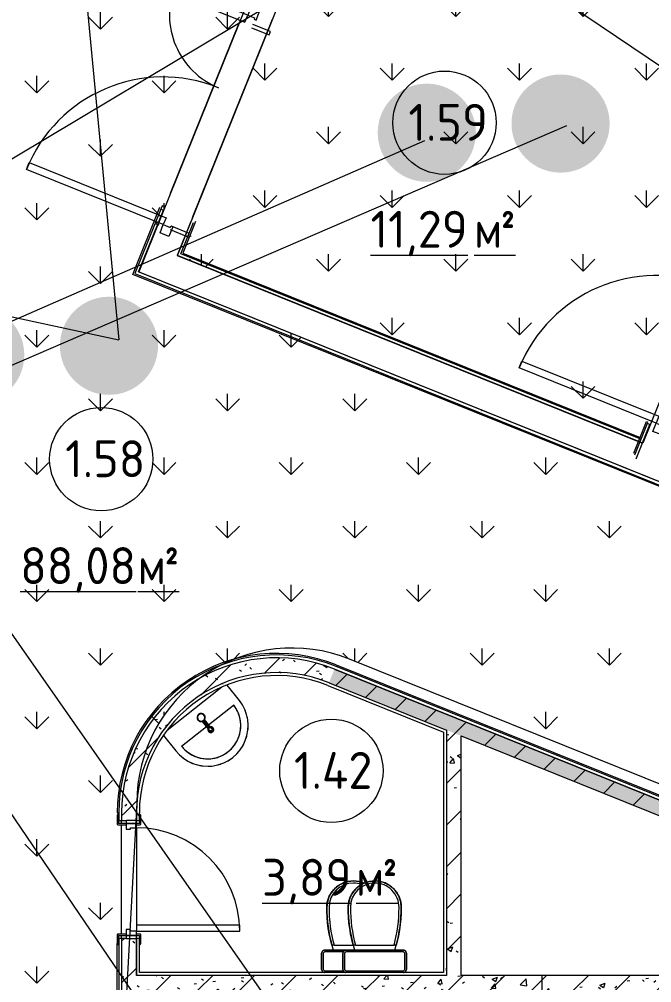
# Model space of a CAD drawing. Header units: millimetres. Extents: x -584918 to 2941280, y 3000189 to 4229862.
# Drawn here: x 183588 to 187874, y 3664381 to 3670909 of the extents above; entities that cross this region are included whole.
import ezdxf

# ---------------------------------------------------------------- set-up
doc = ezdxf.new("R2010")
doc.units = ezdxf.units.MM
doc.linetypes.add('ASVP_Невидимые', pattern=[5, 3, -2])
for name, color, linetype, lineweight in [('Двери', 7, 'Continuous', 0), ('Марки помещений', 7, 'Continuous', 0), ('Обобщенные модели', 7, 'Continuous', 0), ('Перекрытие', 7, 'Continuous', 0), ('Сантехника', 7, 'Continuous', 0), ('Стены внутренние', 7, 'Continuous', 0), ('Стены несущие', 7, 'Continuous', 0), ('Стены отделка', 7, 'Continuous', 0), ('экспертиза ДУ', 1, 'Continuous', 0), ('экспертиза ДУ пояснения', 6, 'Continuous', 0), ('экспертиза условные обозначения', 1, 'Continuous', 0)]:
    doc.layers.add(name, color=color, linetype=linetype, lineweight=lineweight)
doc.styles.add('GOST Common_2', font='', dxfattribs={"height": 500})
doc.styles.add('GOST Common_3', font='', dxfattribs={"width": 0.9, "height": 500})
doc.styles.get('GOST Common_2').set_extended_font_data('GOST Common')
doc.styles.get('GOST Common_3').set_extended_font_data('GOST Common')
pattern_1 = [(45, (192051.36, 3643581.32), (-141.4214, 141.4214), [])]
pattern_2 = [(50, (192051.36, 3643581.32), (364.368, -31.8783), [38.1, -419.1]), (355, (192051.36, 3643581.3), (-70.486, 382.1133), [30.48, -335.28]), (100.451, (192081.73, 3643578.66), (293.885, 350.2334), [32.38, -356.18]), (46.184, (192051.36, 3643682.9), (542.1585, -84.086), [57.15, -628.65]), (96.636, (192096.54, 3643675.9), (474.805, 494.855), [48.57, -534.27]), (351.184, (192051.36, 3643682.9), (474.81, 494.85), [45.72, -502.92]), (21, (192102.16, 3643657.52), (303.2285, -204.5305), [38.1, -419.1]), (326, (192102.16, 3643657.5), (123.604, 368.376), [30.48, -335.28]), (71.451, (192127.43, 3643640.47), (426.834, 163.8427), [32.38, -356.18]), (37.5, (192051.36, 3643581.32), (6.17665, 169.11015), [16.764, -314.452, 16.764, -323.596, -336.55]), (37.5, (192051.36, 3643581.32), (6.17665, 169.11015), [-671.576, 16.764, -319.786]), (7.5, (192051.36, 3643581.32), (133.6389, 200.3615), [16.764, -177.292, 16.764, -306.832, -128.27]), (7.5, (192051.36, 3643581.32), (133.6389, 200.3615), [-517.652, 16.764, -111.506]), (327.5, (191938.08, 3643581.32), (271.1818, -11.4584), [16.764, -110.236, 16.764, -379.476, -525.78]), (327.5, (191938.08, 3643581.32), (271.1818, -11.4584), [-523.24, 16.764, -509.016]), (317.5, (191887.28, 3643581.32), (296.2585, 50.8528), [16.764, -148.336, 16.764, -246.38, -373.38]), (317.5, (191887.28, 3643581.32), (296.2585, 50.8528), [-428.244, 16.764, -356.616])]

# ---------------------------------------------------------------- blocks, each defined once
blk = doc.blocks.new('ADSK_Унитаз_ГОСТ30493-96 - С косым выпуском-V100-АР Этаж 01')
at = {"layer": 'Сантехника', "color": 9, "true_color": 0xe1b7aa}
for p, q in [((130, 215), (20, 215)), ((20, 215), (130, 215)), ((125, 205), (25, 205)), ((10, 190), (10, -190)), ((140, -190), (140, 190)), ((150, 195), (150, 190.8)), ((150, -195), (150, 195)), ((150, 195), (150, -195)), ((185, 145), (150, 137.4)), ((185, 130.7), (185, 145.7)), ((185, 130.7), (185, -130.7)), ((150, -137.4), (185, -145)), ((185, -145.7), (185, -130.7)), ((20, -215), (130, -215)), ((130, -215), (20, -215)), ((25, -205), (125, -205))]:
    blk.add_line(p, q, dxfattribs=at)
at = {"layer": 'Сантехника', "color": 9, "true_color": 0xe1b7aa, "flags": 128}
for points in [[(185, 145.7), (222.5, 155.2), (260.3, 163.1), (298.4, 169.6), (336.7, 174.5), (375.2, 177.8), (413.8, 179.6), (440, 180)], [(440, 180), (447.2, 179.9), (454.4, 179.4), (461.5, 178.7), (468.7, 177.7), (475.8, 176.4), (482.8, 174.8), (489.7, 173), (496.6, 170.9), (503.4, 168.5), (510.1, 165.8), (516.7, 162.9), (523.1, 159.7), (529.4, 156.2), (535.6, 152.5), (541.6, 148.6), (547.5, 144.4), (553.2, 140), (558.7, 135.3), (564, 130.5), (569.1, 125.4), (574, 120.1), (578.7, 114.7), (583.2, 109), (587.5, 103.2), (591.5, 97.3), (595.2, 91.1), (598.8, 84.8), (602, 78.4), (605, 71.9), (607.8, 65.2), (610.2, 58.5), (612.4, 51.6), (614.4, 44.7), (616, 37.7), (617.4, 30.6), (618.5, 23.5), (619.3, 16.3), (619.8, 9.1), (620, 1.9), (620, 0)], [(620, 0), (619.9, -7.2), (619.4, -14.4), (618.7, -21.5), (617.7, -28.7), (616.4, -35.8), (614.8, -42.8), (613, -49.7), (610.9, -56.6), (608.5, -63.4), (605.8, -70.1), (602.9, -76.7), (599.7, -83.1), (596.2, -89.4), (592.5, -95.6), (588.6, -101.6), (584.4, -107.5), (580, -113.2), (575.3, -118.7), (570.5, -124), (565.4, -129.1), (560.1, -134), (554.7, -138.7), (549, -143.2), (543.2, -147.5), (537.3, -151.5), (531.1, -155.2), (524.8, -158.8), (518.4, -162), (511.9, -165), (505.2, -167.8), (498.5, -170.2), (491.6, -172.4), (484.7, -174.4), (477.7, -176), (470.6, -177.4), (463.5, -178.5), (456.3, -179.3), (449.1, -179.8), (441.9, -180), (440, -180)], [(440, -180), (401.4, -179.2), (362.8, -176.9), (324.4, -173.1), (286.1, -167.7), (248.1, -160.7), (210.4, -152.3), (185, -145.7)]]:
    blk.add_lwpolyline(points, dxfattribs=at)
at = {"layer": 'Сантехника', "color": 9, "true_color": 0xe1b7aa}
for centre, radius, start, end in [((20, 195), 20, 90, 180), ((20, 195), 20, 90, 180), ((20, 195), 20, 170, 180), ((20, 195), 20, 140, 160), ((20, 195), 20, 110, 130), ((25, 190), 15, 90, 180), ((20, 195), 20, 90, 100), ((125, 190), 15, 0, 90), ((130, 195), 20, 360, 90), ((130, 195), 20, 80, 90), ((130, 195), 20, 0, 90), ((130, 195), 20, 50, 70), ((130, 195), 20, 20, 40), ((130, 195), 20, 360, 10), ((440, -786), 966, 90, 105.30619), ((440, -786), 966, 90, 105.30619), ((440, -801), 966, 90, 105.30619), ((440, 0), 180, 0, 90), ((440, 0), 180, 360, 90), ((440, 0), 165, 0, 90), ((440, 0), 180, 270, 360), ((440, 0), 165, 270, 0), ((440, 0), 180, 270, 0), ((20, -195), 20, 180, 270), ((20, -195), 20, 180, 190), ((20, -195), 20, 180, 270), ((25, -190), 15, 180, 270), ((125, -190), 15, 270, 0), ((130, -195), 20, 270, 0), ((130, -195), 20, 270, 0), ((130, -195), 20, 350, 0), ((440, 801), 966, 254.69381, 270), ((440, 786), 966, 254.69381, 270), ((440, 786), 966, 254.69381, 270), ((20, -195), 20, 200, 220), ((20, -195), 20, 230, 250), ((20, -195), 20, 260, 270), ((130, -195), 20, 270, 280), ((130, -195), 20, 290, 310), ((130, -195), 20, 320, 340)]:
    blk.add_arc(centre, radius, start, end, dxfattribs=at)
blk = doc.blocks.new('ADSK_Умывальник_Полукруглый_Керамический_ГОСТ30493-96 - 2-ой величины-V124-АР Этаж 01')
at = {"layer": 'Сантехника', "color": 9, "true_color": 0xe1b7aa}
for p, q in [((-7090.3, 22803.1), (-7460.8, 22509.5)), ((-6971.4, 22712.3), (-7054.2, 22816.8)), ((-7179.6, 22547.4), (-7010.6, 22681.2)), ((-7363.3, 22401.8), (-7194.3, 22535.7)), ((-7485.6, 22475.7), (-7402.5, 22370.8))]:
    blk.add_line(p, q, dxfattribs=at)
at = {"layer": 'Сантехника', "color": 9, "true_color": 0xe1b7aa, "flags": 128}
blk.add_lwpolyline([(-7363.3, 22401.8), (-7357.6, 22394.9), (-7351.6, 22388.2), (-7345.3, 22381.7), (-7338.8, 22375.5), (-7332, 22369.6), (-7325, 22363.9), (-7317.8, 22358.5), (-7310.4, 22353.4), (-7302.8, 22348.6), (-7295, 22344.2), (-7287, 22340), (-7278.9, 22336.2), (-7270.6, 22332.6), (-7262.2, 22329.5), (-7253.6, 22326.6), (-7245, 22324.1), (-7236.2, 22322), (-7227.4, 22320.2), (-7218.5, 22318.7), (-7209.6, 22317.7), (-7200.6, 22316.9), (-7191.6, 22316.6), (-7182.6, 22316.6), (-7173.6, 22316.9), (-7164.7, 22317.6), (-7155.7, 22318.7), (-7146.9, 22320.1), (-7138, 22321.9), (-7129.3, 22324), (-7120.6, 22326.5), (-7112.1, 22329.3), (-7103.7, 22332.5), (-7095.4, 22336), (-7087.2, 22339.8), (-7079.2, 22344), (-7071.4, 22348.4), (-7063.8, 22353.2), (-7056.4, 22358.3), (-7049.1, 22363.7), (-7042.1, 22369.3), (-7035.4, 22375.2), (-7028.8, 22381.4), (-7022.6, 22387.9), (-7016.6, 22394.6), (-7010.8, 22401.5), (-7005.4, 22408.7), (-7000.2, 22416), (-6995.3, 22423.6), (-6990.8, 22431.4), (-6986.5, 22439.3), (-6982.6, 22447.4), (-6979, 22455.6), (-6975.7, 22464), (-6972.8, 22472.5), (-6970.2, 22481.1), (-6968, 22489.9), (-6966.1, 22498.7), (-6964.5, 22507.5), (-6963.3, 22516.5), (-6962.5, 22525.4), (-6962.1, 22534.4), (-6962, 22543.4), (-6962.2, 22552.4), (-6962.8, 22561.4), (-6963.8, 22570.3), (-6965.1, 22579.2), (-6966.8, 22588.1), (-6968.9, 22596.8), (-6971.2, 22605.5), (-6974, 22614.1), (-6977, 22622.5), (-6980.4, 22630.9), (-6984.2, 22639.1), (-6988.2, 22647.1), (-6992.6, 22654.9), (-6997.3, 22662.6), (-7002.3, 22670.1), (-7007.6, 22677.4), (-7010.6, 22681.2)], dxfattribs=at)
at = {"layer": 'Сантехника', "color": 9, "true_color": 0xe1b7aa}
for centre, radius, start, end in [((-7186.9, 22541.5), 275, 218.3855, 38.3855), ((-7186.9, 22541.5), 225, 218.3855, 38.3855), ((-7165.2, 22514.1), 20, 218.3855, 38.3855), ((-7165.2, 22514.1), 20, 38.3855, 98.3855), ((-7165.2, 22514.1), 20, 158.3855, 218.3855)]:
    blk.add_arc(centre, radius, start, end, dxfattribs=at)
blk = doc.blocks.new('ADSK_Смеситель_ГОСТ25809-96 - Для умывальника_Однорукояточный-V125-АР Этаж 01')
at = {"layer": 'Сантехника', "color": 253, "true_color": 0xaaaaaa}
for p, q in [((-7222.6, 22570.4), (-7186.5, 22524.8)), ((-7219.8, 22573.4), (-7191.5, 22537.6)), ((-7182.1, 22545), (-7210.4, 22580.8)), ((-7170.8, 22537.2), (-7206.9, 22582.9)), ((-7191.5, 22537.6), (-7178.6, 22521.3)), ((-7190.8, 22538.3), (-7182.9, 22544.5)), ((-7186.5, 22524.8), (-7172.4, 22507)), ((-7169.2, 22528.8), (-7182.1, 22545)), ((-7170, 22528.2), (-7177.8, 22521.9)), ((-7156.7, 22519.4), (-7170.8, 22537.2)), ((-7170, 22528.2), (-7169.2, 22528.8)), ((-7169.2, 22528.8), (-7170, 22528.2)), ((-7177.8, 22521.9), (-7178.6, 22521.3)), ((-7178.6, 22521.3), (-7177.8, 22521.9)), ((-7172.4, 22507), (-7169.9, 22504)), ((-7154.3, 22516.4), (-7156.7, 22519.4))]:
    blk.add_line(p, q, dxfattribs=at)
at = {"layer": 'Сантехника', "color": 253, "true_color": 0xaaaaaa, "flags": 128}
blk.add_lwpolyline([(-7210.4, 22580.8), (-7210.3, 22580.7), (-7210.2, 22580.5)], dxfattribs=at)
at = {"layer": 'Сантехника', "color": 253, "true_color": 0xaaaaaa}
for radius, start, end in [(27.5, 38.3855, 218.3855), (27.5, 143.3855, 176.40834), (27.5, 181.69741, 195.0733), (24.5, 38.3855, 218.3855), (27.5, 121.69712, 135.07301), (24.5, 218.3855, 38.3855), (27.5, 98.3855, 116.40813), (27.5, 80.36203, 96.37417), (27.5, 61.69683, 75.07272), (27.5, 38.3855, 56.40784), (27.5, 318.88561, 38.3855), (27.5, 20.36316, 38.3855), (27.5, 323.3855, 356.40897), (27.5, 1.69828, 15.07417), (27.5, 200.36245, 218.3855), (27.5, 218.3855, 236.40855), (27.5, 218.3855, 297.30786), (27.5, 241.6977, 255.07359), (27.5, 260.36266, 296.40876), (24.5, 293.3855, 298.15565), (24.5, 293.3855, 298.15565), (24.5, 318.61534, 323.3855), (24.5, 318.61534, 323.3855)]:
    blk.add_arc((-7230.4, 22596.4), radius, start, end, dxfattribs=at)
for start_param, end_param in [(3.141593, 4.712389), (4.712389, 6.283185)]:
    blk.add_ellipse((-7162.1, 22510.2), major_axis=(7.84, 6.21), ratio=0.965926, start_param=start_param, end_param=end_param, dxfattribs=at)
for points, knots in [([(-7221, 22573.8), (-7220.9, 22573.8), (-7220.8, 22573.8), (-7220.4, 22574), (-7219.9, 22574.3), (-7219.3, 22574.6), (-7219, 22574.7)], [0.77430556, 0.77430556, 0.77430556, 0.77430556, 0.78298611, 0.79166667, 0.82638889, 0.86111111, 0.86111111, 0.86111111, 0.86111111]), ([(-7211.9, 22580.3), (-7211.7, 22580.5), (-7211.4, 22580.9), (-7211.1, 22581.4), (-7210.8, 22581.7), (-7210.7, 22581.9), (-7210.6, 22582)], [0.13888889, 0.13888889, 0.13888889, 0.13888889, 0.16666667, 0.19444444, 0.20833333, 0.22222222, 0.22222222, 0.22222222, 0.22222222]), ([(-7191.2, 22537.3), (-7191.2, 22537.2), (-7191.2, 22537.2), (-7191.1, 22537.3), (-7191, 22537.4), (-7190.7, 22537.5), (-7190.5, 22537.7), (-7190.4, 22537.8)], [0, 0, 0, 0, 0.166667, 0.333333, 0.5, 0.666667, 1, 1, 1, 1]), ([(-7184.8, 22530.8), (-7185.8, 22529.6), (-7186.8, 22527.8), (-7187, 22525.8), (-7186.7, 22525.1), (-7186.5, 22524.8)], [0.1666667, 0.1666667, 0.1666667, 0.1666667, 0.3333333, 0.4166667, 0.5, 0.5, 0.5, 0.5]), ([(-7182.1, 22545), (-7182.1, 22545), (-7182.1, 22545), (-7182.2, 22545), (-7182.4, 22544.9), (-7182.6, 22544.8), (-7182.8, 22544.6), (-7182.9, 22544.5)], [0, 0, 0, 0, 0.166667, 0.333333, 0.5, 0.666667, 1, 1, 1, 1]), ([(-7160.1, 22507.7), (-7160.8, 22507.1), (-7161.9, 22506.4), (-7163.5, 22505.7), (-7164.6, 22505.3), (-7165.6, 22505.1), (-7166.4, 22504.9), (-7167.2, 22504.9), (-7168.1, 22504.9), (-7169, 22505), (-7169.6, 22505.2), (-7170.1, 22505.3), (-7170.5, 22505.5), (-7171, 22505.8), (-7171.4, 22506), (-7171.7, 22506.3), (-7172.1, 22506.6), (-7172.3, 22506.9), (-7172.4, 22507)], [0, 0, 0, 0, 0.0833333, 0.125, 0.1666667, 0.2083333, 0.2291667, 0.25, 0.2916667, 0.3333333, 0.3541667, 0.375, 0.3958333, 0.4166667, 0.4375, 0.4583333, 0.4791667, 0.5, 0.5, 0.5, 0.5]), ([(-7156.7, 22519.4), (-7156.6, 22519.3), (-7156.4, 22519), (-7156.2, 22518.6), (-7156, 22518.2), (-7155.8, 22517.8), (-7155.7, 22517.3), (-7155.6, 22516.8), (-7155.5, 22516.3), (-7155.5, 22515.8), (-7155.6, 22515.3), (-7155.6, 22514.6), (-7155.8, 22513.9), (-7156, 22513.1), (-7156.3, 22512.4), (-7156.8, 22511.5), (-7157.4, 22510.5), (-7158.5, 22509.1), (-7159.4, 22508.2), (-7160.1, 22507.7)], [0.5, 0.5, 0.5, 0.5, 0.5208333, 0.5416667, 0.5625, 0.5833333, 0.6041667, 0.625, 0.6458333, 0.6666667, 0.6875, 0.7083333, 0.75, 0.7708333, 0.7916667, 0.8333333, 0.875, 0.9166667, 1, 1, 1, 1])]:
    blk.add_open_spline(points, degree=3, knots=knots, dxfattribs=at)
for points in [[(-7219.7, 22573.5), (-7219.7, 22573.5), (-7219.6, 22573.6), (-7219.4, 22573.7), (-7219.2, 22573.8), (-7219.1, 22573.9), (-7219, 22573.9)], [(-7219.5, 22573.1), (-7219.5, 22573.1), (-7219.6, 22573.1), (-7219.6, 22573.1), (-7219.6, 22573.1)], [(-7219, 22573.9), (-7217.5, 22574.7), (-7214.7, 22576.5), (-7212.2, 22578.8), (-7211.1, 22580.1)], [(-7211.1, 22580.1), (-7211.1, 22580.2), (-7211, 22580.3), (-7210.8, 22580.5), (-7210.7, 22580.7), (-7210.5, 22580.8), (-7210.5, 22580.8), (-7210.4, 22580.8), (-7210.4, 22580.8)], [(-7210.2, 22580.5), (-7210.2, 22580.5), (-7210.2, 22580.5), (-7210.2, 22580.5)], [(-7190.8, 22538.3), (-7190.9, 22538.2), (-7191.2, 22538), (-7191.4, 22537.7), (-7191.5, 22537.6), (-7191.5, 22537.6)], [(-7182.5, 22544), (-7182.4, 22544.1), (-7182.1, 22544.3), (-7181.9, 22544.6), (-7181.8, 22544.7), (-7181.8, 22544.7)], [(-7170.8, 22537.2), (-7171, 22537.5), (-7171.7, 22538), (-7173.1, 22538.1), (-7174.9, 22537.9), (-7176.3, 22537.3), (-7177, 22537)]]:
    blk.add_open_spline(points, degree=3, dxfattribs=at)
blk = doc.blocks.new('ADSK_СифонБутылочный_ГОСТ23289-94 - Для умывальника_Вертикальный выпуск_DN40-V126-АР Этаж 01')
at = {"layer": 'Сантехника', "color": 253, "true_color": 0xaaaaaa}
for radius, start, end in [(20, 158.285, 163.48759), (20, 158.285, 163.48759), (13.3, 174.08415, 180), (13.3, 180, 259.06209), (13.3, 1.07009, 90)]:
    blk.add_arc((0, 0), radius, start, end, dxfattribs=at)
blk = doc.blocks.new('ВК_Домодедово_rvt-1-АР Этаж 01')
at = {"layer": 'Сантехника', "color": 253, "lineweight": 9, "true_color": 0xaaaaaa}
for name in ['ADSK_Умывальник_Полукруглый_Керамический_ГОСТ30493-96 - 2-ой величины-V124-АР Этаж 01', 'ADSK_Смеситель_ГОСТ25809-96 - Для умывальника_Однорукояточный-V125-АР Этаж 01']:
    blk.add_blockref(name, (0, 0), dxfattribs=at)
for name, p, rotation in [('ADSK_СифонБутылочный_ГОСТ23289-94 - Для умывальника_Вертикальный выпуск_DN40-V126-АР Этаж 01', (-7165.2, 22514.1), 176.3854961956227), ('ADSK_Унитаз_ГОСТ30493-96 - С косым выпуском-V100-АР Этаж 01', (-6054.4, 20869.3), 90.00000000000034)]:
    blk.add_blockref(name, p, dxfattribs=dict(at, rotation=rotation))
blk = doc.blocks.new('ADSK_Унитаз_ГОСТ30493-96 - С косым выпуском-V80-АР Этаж 01')
at = {"layer": 'Сантехника'}
for p, q in [((130, 215), (20, 215)), ((20, 215), (130, 215)), ((125, 205), (25, 205)), ((10, 190), (10, 67.7)), ((140, 67.7), (140, 190)), ((150, 195), (150, 190.8)), ((150, 50.3), (150, 195)), ((150, 195), (150, 50.3)), ((185, 145), (150, 137.4)), ((185, 130.7), (185, 145.7)), ((185, 130.7), (185, 1.1))]:
    blk.add_line(p, q, dxfattribs=at)
at = {"layer": 'Сантехника', "flags": 128}
for points in [[(185, 145.7), (222.5, 155.2), (260.3, 163.1), (298.4, 169.6), (336.7, 174.5), (375.2, 177.8), (413.8, 179.6), (440, 180)], [(440, 180), (447.2, 179.9), (454.4, 179.4), (461.5, 178.7), (468.7, 177.7), (475.8, 176.4), (482.8, 174.8), (489.7, 173), (496.6, 170.9), (503.4, 168.5), (510.1, 165.8), (516.7, 162.9), (523.1, 159.7), (529.4, 156.2), (535.6, 152.5), (541.6, 148.6), (547.5, 144.4), (553.2, 140), (558.7, 135.3), (564, 130.5), (569.1, 125.4), (574, 120.1), (578.7, 114.7), (583.2, 109), (587.5, 103.2), (591.5, 97.3), (595.2, 91.1), (598.8, 84.8), (602, 78.4), (605, 71.9), (607.8, 65.2), (610.2, 58.5), (612.4, 51.6), (614.4, 44.7), (616, 37.7), (617.4, 30.6), (618.5, 23.5), (619.3, 16.3), (619.8, 9.1), (620, 1.9), (620, 0)], [(620, 0), (619.9, -7.2), (619.4, -14.4), (618.7, -21.5), (617.7, -28.7), (616.4, -35.8), (614.8, -42.8), (613, -49.7), (610.9, -56.6), (608.5, -63.4), (605.8, -70.1), (604.2, -73.6)]]:
    blk.add_lwpolyline(points, dxfattribs=at)
at = {"layer": 'Сантехника'}
for centre, radius, start, end in [((20, 195), 20, 90, 180), ((20, 195), 20, 90, 180), ((20, 195), 20, 170, 180), ((20, 195), 20, 140, 160), ((20, 195), 20, 110, 130), ((25, 190), 15, 90, 180), ((20, 195), 20, 90, 100), ((125, 190), 15, 0, 90), ((130, 195), 20, 360, 90), ((130, 195), 20, 80, 90), ((130, 195), 20, 0, 90), ((130, 195), 20, 50, 70), ((130, 195), 20, 20, 40), ((130, 195), 20, 360, 10), ((440, -786), 966, 90, 105.30619), ((440, -786), 966, 90, 105.30619), ((440, -801), 966, 90, 105.30619), ((440, 0), 180, 0, 90), ((440, 0), 180, 360, 90), ((440, 0), 165, 0, 90), ((440, 0), 165, 340.95792, 0), ((440, 0), 180, 336.3316, 360), ((440, 0), 180, 336.3316, 0)]:
    blk.add_arc(centre, radius, start, end, dxfattribs=at)
blk = doc.blocks.new('ASVP_ОТКОС_Оштукатуривание дверного откоса - Оштукатуривание дверного откоса-V89-АР Этаж 01')
at = {"layer": 'Обобщенные модели'}
for p, q in [((-750, 130), (-750, 0)), ((-725, 0), (-725, 130)), ((725, 130), (725, 0)), ((750, 0), (750, 130)), ((-750, 0), (-725, 0)), ((725, 0), (750, 0))]:
    blk.add_line(p, q, dxfattribs=at)
blk = doc.blocks.new('ASVP_ОТКОС_Оштукатуривание дверного откоса - Оштукатуривание дверного откоса-V24-АР Этаж 01')
at = {"layer": 'Обобщенные модели'}
for p, q in [((-750, 20), (-750, 0)), ((-750, 0), (-725, 0)), ((-725, 0), (-725, 20)), ((725, 20), (725, 0)), ((725, 0), (750, 0)), ((750, 0), (750, 20))]:
    blk.add_line(p, q, dxfattribs=at)
blk = doc.blocks.new('ASVP_ДверьДеревянная_1 полотно - Санузел 700х2000h_полотно_ Г Л _650 в свету_-7526286-АР Этаж 01')
at = {"layer": 'Двери', "lineweight": 18}
for p, q in [((350, 750), (310, 750)), ((310, 750), (310, 50)), ((350, 50), (350, 750)), ((-350, 50), (-380, 50)), ((-380, 50), (-380, -20)), ((-350, 10), (-350, 50)), ((-340, 10), (-350, 10)), ((-340, -20), (-340, 10)), ((310, 50), (350, 50)), ((350, 10), (340, 10)), ((340, 10), (340, -20)), ((380, 50), (350, 50)), ((350, 50), (350, 10)), ((380, -20), (380, 50)), ((-380, -20), (-340, -20)), ((340, -20), (380, -20))]:
    blk.add_line(p, q, dxfattribs=at)
at = {"layer": 'Двери', "linetype": 'ASVP_Невидимые', "lineweight": 18}
for p, q in [((-380, 50), (-400, 50)), ((-400, 50), (-400, -20)), ((-380, -20), (-380, 50)), ((400, 50), (380, 50)), ((380, 50), (380, -20)), ((400, -20), (400, 50)), ((-400, -20), (-380, -20)), ((380, -20), (400, -20))]:
    blk.add_line(p, q, dxfattribs=at)
at = {"layer": 'Двери'}
blk.add_arc((350, 50), 700, 90, 180, dxfattribs=at)
blk = doc.blocks.new('ASVP_НАЛИЧНИК МДФ_Двери - Наличник дверной МДФ-V196-АР Этаж 01')
at = {"layer": 'Обобщенные модели'}
for p, q in [((-381, 0), (-440, 0)), ((-440, 0), (-440, -5)), ((-381, -1), (-381, 0)), ((-380, 50), (-380, -1)), ((-370, -5), (-370, 50)), ((370, 50), (370, -5)), ((380, -1), (380, 50)), ((440, 0), (381, 0)), ((381, 0), (381, -1)), ((440, -5), (440, 0)), ((-435, -10), (-375, -10)), ((-380, -1), (-381, -1)), ((375, -10), (435, -10)), ((381, -1), (380, -1))]:
    blk.add_line(p, q, dxfattribs=at)
for centre, start, end in [((-435, -5), 180, 270), ((-375, -5), 270, 360), ((375, -5), 180, 270), ((435, -5), 270, 360)]:
    blk.add_arc(centre, 5, start, end, dxfattribs=at)
blk = doc.blocks.new('ASVP_НАЛИЧНИК МДФ_Двери - Наличник дверной МДФ-V197-АР Этаж 01')
at = {"layer": 'Обобщенные модели'}
for p, q in [((-381, 0), (-440, 0)), ((-440, 0), (-440, -5)), ((-381, -1), (-381, 0)), ((-380, 20), (-380, -1)), ((-370, -5), (-370, 20)), ((370, 20), (370, -5)), ((380, -1), (380, 20)), ((440, 0), (381, 0)), ((381, 0), (381, -1)), ((440, -5), (440, 0)), ((-435, -10), (-375, -10)), ((-380, -1), (-381, -1)), ((375, -10), (435, -10)), ((381, -1), (380, -1))]:
    blk.add_line(p, q, dxfattribs=at)
for centre, start, end in [((-435, -5), 180, 270), ((-375, -5), 270, 360), ((375, -5), 180, 270), ((435, -5), 270, 360)]:
    blk.add_arc(centre, 5, start, end, dxfattribs=at)
blk = doc.blocks.new('ASVP_2D_Раковина - Раковина 550х420-7576479-АР Этаж 01')
at = {"layer": 'Сантехника'}
for centre, radius, start, end in [((-109.1, 195), 275, 96.49354, 99.69519), ((-109.1, 195), 275, 80.30481, 83.50646), ((-109.1, 195), 275, 122.55387, 127.70164), ((-109.1, 195), 275, 109.50229, 114.23752), ((-109.1, 195), 275, 65.76248, 70.49771), ((-109.1, 195), 275, 52.29836, 57.44613), ((-109.1, 195), 275, 148.97641, 153.97875), ((-109.1, 195), 275, 135.68222, 140.89502), ((-109.1, 195), 275, 39.10498, 44.31778), ((-109.1, 195), 275, 26.02125, 31.02359), ((-109.1, 195), 275, 162.76425, 167.00622), ((-109.1, 195), 275, 12.99378, 17.23575), ((-109.1, 260), 20, 236.78609, 240.55849)]:
    blk.add_arc(centre, radius, start, end, dxfattribs=at)
blk = doc.blocks.new('ASVP_Марка_Помещение_ДваЗначения - Номер Площадь-685795-АР Этаж 01')
at = {"layer": 'Марки помещений'}
blk.add_circle((0, 0), 3.5, dxfattribs=at)
blk = doc.blocks.new('ASVP_ДверьАлюминиеваяВитражная_2 полотна - Остекленная Наружная  Коричневая-7858139-АР Этаж 01')
at = {"layer": 'Двери', "lineweight": 18}
for p, q in [((-825, 32.5), (-825, -32.5)), ((-755, 32.5), (-825, 32.5)), ((-765, -32.5), (-765, 17.5)), ((-765, 17.5), (-755, 17.5)), ((-755, 17.5), (-755, 32.5)), ((755, 32.5), (825, 32.5)), ((755, 17.5), (755, 32.5)), ((765, 17.5), (755, 17.5)), ((765, -32.5), (765, 17.5)), ((825, 32.5), (825, -32.5)), ((-825, -32.5), (-765, -32.5)), ((-715, -32.5), (-765, -32.5)), ((-765, -32.5), (-765, -562.5)), ((-715, -562.5), (-715, -32.5)), ((715, -1032.5), (715, -32.5)), ((715, -32.5), (765, -32.5)), ((765, -32.5), (765, -1032.5)), ((825, -32.5), (765, -32.5)), ((-765, -562.5), (-715, -562.5)), ((765, -1032.5), (715, -1032.5))]:
    blk.add_line(p, q, dxfattribs=at)
at = {"layer": 'Двери'}
for centre, radius, start, end in [((-765, -32.5), 530, 270, 0), ((765, -32.5), 1000, 180, 270)]:
    blk.add_arc(centre, radius, start, end, dxfattribs=at)

msp = doc.modelspace()

# ---------------------------------------------------------------- hatches: boundary and pattern name
at = {"layer": 'Стены внутренние'}
h = msp.add_hatch(dxfattribs=at)
h.set_pattern_fill('FP_1', color=256, style=0, pattern_type=2)
h.set_pattern_definition(pattern_1)
h.paths.add_polyline_path([(184382.26, 3665532.253), (184388.528, 3665641.2), (184407.248, 3665748.709), (184438.174, 3665853.362), (184480.898, 3665953.778), (184534.856, 3666048.632), (184599.336, 3666136.672), (184673.487, 3666216.737), (184756.33, 3666287.769), (184846.773, 3666348.833), (184945.952, 3666400.009), (185054, 3666440.108), (185151.359, 3666464.87), (185259.506, 3666479.463), (185368.613, 3666481.557), (185477.24, 3666471.125), (185583.954, 3666448.304), (185687.347, 3666413.396), (185724.725, 3666506.148), (185616.908, 3666542.934), (185505.74, 3666567.823), (185392.53, 3666580.522), (185275.21, 3666580.522), (185160.376, 3666567.823), (185051.196, 3666543.774), (184945.952, 3666508.607), (184842.452, 3666461.01), (184744.718, 3666402.48), (184653.899, 3666333.706), (184571.066, 3666255.499), (184497.193, 3666168.778), (184433.15, 3666074.564), (184379.69, 3665973.967), (184337.443, 3665868.17), (184305.312, 3665748.709), (184288.179, 3665641.2), (184282.26, 3665532.253), (184296.16, 3665532.253)])
h = msp.add_hatch(dxfattribs=at)
h.set_pattern_fill('FP_2', color=256, style=0, pattern_type=2)
h.set_pattern_definition(pattern_2)
h.paths.add_polyline_path([(184382.26, 3665532.253), (184388.528, 3665641.2), (184407.248, 3665748.709), (184438.174, 3665853.362), (184480.898, 3665953.778), (184534.856, 3666048.632), (184599.336, 3666136.672), (184673.487, 3666216.737), (184756.33, 3666287.769), (184846.773, 3666348.833), (184945.952, 3666400.009), (185054, 3666440.108), (185151.359, 3666464.87), (185259.506, 3666479.463), (185368.613, 3666481.557), (185477.24, 3666471.125), (185583.954, 3666448.304), (185687.347, 3666413.396), (185724.725, 3666506.148), (185616.908, 3666542.934), (185505.74, 3666567.823), (185392.53, 3666580.522), (185275.21, 3666580.522), (185160.376, 3666567.823), (185051.196, 3666543.774), (184945.952, 3666508.607), (184842.452, 3666461.01), (184744.718, 3666402.48), (184653.899, 3666333.706), (184571.066, 3666255.499), (184497.193, 3666168.778), (184433.15, 3666074.564), (184379.69, 3665973.967), (184337.443, 3665868.17), (184305.312, 3665748.709), (184288.179, 3665641.2), (184282.26, 3665532.253), (184296.16, 3665532.253)])
h = msp.add_hatch(dxfattribs=at)
h.set_pattern_fill('FP_1', color=256, style=0, pattern_type=2)
h.set_pattern_definition(pattern_1)
h.paths.add_polyline_path([(194613.571, 3662816.261), (194650.949, 3662909.013), (185724.725, 3666506.148), (185687.347, 3666413.396), (194577.867, 3662830.649)])
h = msp.add_hatch(dxfattribs=at)
h.set_pattern_fill('FP_2', color=256, style=0, pattern_type=2)
h.set_pattern_definition(pattern_2)
h.paths.add_polyline_path([(194613.571, 3662816.261), (194650.949, 3662909.013), (185724.725, 3666506.148), (185687.347, 3666413.396), (194577.867, 3662830.649)])
h = msp.add_hatch(dxfattribs=at)
h.set_pattern_fill('FP_1', color=256, style=0, pattern_type=2)
h.set_pattern_definition(pattern_1)
h.paths.add_polyline_path([(186482.26, 3664430.649), (186582.26, 3664430.649), (186582.26, 3666052.76), (186482.26, 3666093.058), (186482.26, 3664454.286)])
h = msp.add_hatch(dxfattribs=at)
h.set_pattern_fill('FP_2', color=256, style=0, pattern_type=2)
h.set_pattern_definition(pattern_2)
h.paths.add_polyline_path([(186482.26, 3664430.649), (186582.26, 3664430.649), (186582.26, 3666052.76), (186482.26, 3666093.058), (186482.26, 3664454.286)])
h = msp.add_hatch(dxfattribs=at)
h.set_pattern_fill('FP_1', color=256, style=0, pattern_type=2)
h.set_pattern_definition(pattern_1)
h.paths.add_polyline_path([(184282.26, 3659930.649), (184382.26, 3659930.649), (184382.26, 3664680.649), (184282.26, 3664680.649), (184282.26, 3660030.649)])
h.paths.add_polyline_path([(184379.291, 3665480.649), (184382.26, 3665480.649), (184382.26, 3665532.253), (184282.26, 3665532.253), (184282.26, 3665480.649), (184376.303, 3665480.649)])
h = msp.add_hatch(dxfattribs=at)
h.set_pattern_fill('FP_2', color=256, style=0, pattern_type=2)
h.set_pattern_definition(pattern_2)
h.paths.add_polyline_path([(184282.26, 3659930.649), (184382.26, 3659930.649), (184382.26, 3664680.649), (184282.26, 3664680.649), (184282.26, 3660030.649)])
h.paths.add_polyline_path([(184379.291, 3665480.649), (184382.26, 3665480.649), (184382.26, 3665532.253), (184282.26, 3665532.253), (184282.26, 3665480.649), (184376.303, 3665480.649)])
h = msp.add_hatch(dxfattribs=at)
h.set_pattern_fill('FP_1', color=256, style=0, pattern_type=2)
h.set_pattern_definition(pattern_1)
h.paths.add_polyline_path([(186522.351, 3664330.649), (187132.26, 3664330.649), (187132.26, 3664430.649), (184382.26, 3664430.649), (184382.26, 3664330.649), (186482.26, 3664330.649)])
h = msp.add_hatch(dxfattribs=at)
h.set_pattern_fill('FP_2', color=256, style=0, pattern_type=2)
h.set_pattern_definition(pattern_2)
h.paths.add_polyline_path([(186522.351, 3664330.649), (187132.26, 3664330.649), (187132.26, 3664430.649), (184382.26, 3664430.649), (184382.26, 3664330.649), (186482.26, 3664330.649)])
h = msp.add_hatch(dxfattribs=at)
h.set_pattern_fill('FP_1', color=256, style=0, pattern_type=2)
h.set_pattern_definition(pattern_1)
h.paths.add_polyline_path([(189250.527, 3664330.649), (190082.26, 3664330.649), (190082.26, 3664430.649), (187132.26, 3664430.649), (187132.26, 3664330.649), (188317.342, 3664330.649)])
h = msp.add_hatch(dxfattribs=at)
h.set_pattern_fill('FP_2', color=256, style=0, pattern_type=2)
h.set_pattern_definition(pattern_2)
h.paths.add_polyline_path([(189250.527, 3664330.649), (190082.26, 3664330.649), (190082.26, 3664430.649), (187132.26, 3664430.649), (187132.26, 3664330.649), (188317.342, 3664330.649)])
at = {"layer": 'экспертиза ДУ', "lineweight": 0}
h = msp.add_hatch(color=30, dxfattribs=at)
edge = h.paths.add_edge_path()
edge.add_arc((187256.244, 3670202.63), 332.544, 0, 360)
h = msp.add_hatch(color=5, dxfattribs=at)
edge = h.paths.add_edge_path()
edge.add_arc((186349.823, 3670140.672), 332.544, 0, 360)
h = msp.add_hatch(color=30, dxfattribs=at)
edge = h.paths.add_edge_path()
edge.add_arc((184196.349, 3668696.783), 332.544, 0, 360)
h = msp.add_hatch(color=5, dxfattribs=at)
edge = h.paths.add_edge_path()
edge.add_arc((183289.928, 3668634.825), 332.544, 0, 360)
at = {"layer": 'экспертиза условные обозначения'}
h = msp.add_hatch(dxfattribs=at)
h.set_pattern_fill('GRASS', color=6, scale=24)
h.set_pattern_definition([(90, (167757.9, 3538078.35), (-431.0523, 431.0523), [114.3, -747.8046]), (45, (167757.9, 3538078.35), (-431.0523, 431.0523), [114.3, -495.3]), (135, (167757.9, 3538078.35), (-431.0523, -431.0523), [114.3, -495.3])])
edge = h.paths.add_edge_path()
edge.add_line((171228.802, 3674504.925), (175959.148, 3672598.666))
edge.add_line((175959.148, 3672598.666), (177304.743, 3675937.734))
edge.add_line((177304.743, 3675937.734), (185745.165, 3672536.37))
edge.add_line((185745.165, 3672536.37), (184399.57, 3669197.302))
edge.add_line((184399.57, 3669197.302), (187667.42, 3667880.407))
edge.add_line((187667.42, 3667880.407), (189454.548, 3667160.221))
edge.add_line((189454.548, 3667160.221), (188744.373, 3665397.935))
edge.add_line((188744.373, 3665397.935), (185826.825, 3666573.664))
edge.add_arc((185436.338, 3665596.839), 1051.983, 68.2109102, 179.8403907)
edge.add_line((184384.359, 3665599.769), (184284.359, 3663730.649))
edge.add_line((184284.359, 3663730.649), (181334.359, 3663730.649))
edge.add_line((181334.359, 3663730.649), (181334.359, 3668384.06))
edge.add_line((181334.359, 3668384.06), (172880.972, 3671790.649))
edge.add_line((172880.972, 3671790.649), (170534.359, 3671790.649))
edge.add_line((170534.359, 3671790.649), (170534.359, 3672781.679))
edge.add_line((170534.359, 3672781.679), (171228.802, 3674504.925))
at = {"layer": 'экспертиза условные обозначения', "true_color": 0x636466}
h = msp.add_hatch(dxfattribs=at)
h.set_pattern_fill('GRASS', color=251, scale=24)
h.set_pattern_definition([(90, (131802.37, 3455831.77), (-431.0523, 431.0523), [114.3, -747.8046]), (45, (131802.4, 3455831.8), (-431.0523, 431.0523), [114.3, -495.3]), (135, (131802.4, 3455831.8), (-431.0523, -431.0523), [114.3, -495.3])])
h.paths.add_polyline_path([(185930.668, 3672461.615), (189084.233, 3671190.775), (187813.393, 3668037.211), (184659.829, 3669308.051)])

# ---------------------------------------------------------------- linework, layer by layer
at = {"layer": 'Перекрытие'}
for p, q in [((185302.494, 3670908.021), (184760.518, 3669563.118)), ((184612.392, 3669730.625), (185079.612, 3670890.024)), ((184282.26, 3665460.649), (184282.26, 3665480.649)), ((184282.26, 3664710.649), (184282.26, 3665450.649)), ((184382.26, 3665430.649), (184382.26, 3664770.649)), ((184282.26, 3664680.649), (184282.26, 3664700.649))]:
    msp.add_line(p, q, dxfattribs=at)
at = {"layer": 'Стены внутренние'}
for p, q in [((184358.432, 3669180.69), (184541.582, 3669635.174)), ((184511.611, 3669534.047), (184520.886, 3669530.309)), ((184782.737, 3669537.992), (184696.768, 3669324.663)), ((184752.766, 3669436.865), (184743.49, 3669440.603)), ((184696.768, 3669324.663), (187794.681, 3668076.25)), ((191124.682, 3666453.992), (184358.432, 3669180.69)), ((187751.697, 3667969.585), (187837.666, 3668182.915)), ((187837.666, 3668182.915), (187846.941, 3668179.177)), ((185735.938, 3666533.974), (190399.556, 3664654.605)), ((184252.26, 3665532.253), (184262.26, 3665532.253)), ((184252.26, 3663760.649), (184252.26, 3664645.649))]:
    msp.add_line(p, q, dxfattribs=at)
msp.add_arc((185332.26, 3665532.253), 1080, 68.0513009, 180, dxfattribs=at)
at = {"layer": 'Стены несущие'}
for p, q in [((194650.949, 3662909.013), (185724.725, 3666506.148)), ((185687.347, 3666413.396), (186482.26, 3666093.058)), ((186482.26, 3666093.058), (186482.26, 3664430.649)), ((186582.26, 3666052.76), (190082.26, 3664642.312)), ((186582.26, 3664430.649), (186582.26, 3666052.76)), ((184282.26, 3665532.253), (184282.26, 3665480.649)), ((184382.26, 3665532.253), (184382.26, 3665480.649)), ((184282.26, 3665480.649), (184312.26, 3665480.649)), ((184312.26, 3664680.649), (184282.26, 3664680.649)), ((184282.26, 3664680.649), (184282.26, 3659930.649)), ((184382.26, 3664430.649), (184382.26, 3664680.649)), ((184382.26, 3664680.649), (184382.26, 3664450.649)), ((186482.26, 3664430.649), (184382.26, 3664430.649)), ((190082.26, 3664430.649), (186582.26, 3664430.649)), ((187132.26, 3664330.649), (187132.26, 3664430.649))]:
    msp.add_line(p, q, dxfattribs=at)
for radius in [1050, 950]:
    msp.add_arc((185332.26, 3665532.253), radius, 68.0513009, 180, dxfattribs=at)
at = {"layer": 'Стены отделка'}
for p, q in [((184547.119, 3669622.161), (184371.445, 3669186.227)), ((184397.47, 3669197.302), (184565.67, 3669614.686)), ((184751.174, 3669539.93), (184657.729, 3669308.051)), ((184535.698, 3669513.558), (184517.148, 3669521.034)), ((184683.755, 3669319.125), (184769.724, 3669532.455)), ((184739.753, 3669431.328), (184721.202, 3669438.803)), ((184657.729, 3669308.051), (187811.294, 3668037.211)), ((187800.219, 3668063.237), (184683.755, 3669319.125)), ((184371.445, 3669186.227), (191128.42, 3666463.267)), ((191135.895, 3666481.817), (184397.47, 3669197.302)), ((187843.203, 3668169.902), (187757.235, 3667956.572)), ((187768.309, 3667930.547), (187861.754, 3668162.426)), ((187861.754, 3668162.426), (187843.203, 3668169.902)), ((185724.725, 3666506.148), (190388.343, 3664626.78)), ((190395.818, 3664645.33), (185732.2, 3666524.698)), ((185687.347, 3666413.396), (185687.347, 3666413.396)), ((185679.872, 3666394.846), (186462.26, 3666079.555)), ((186462.26, 3666079.555), (186462.26, 3664450.649)), ((184262.26, 3665532.253), (184262.26, 3665480.649)), ((184402.26, 3665480.649), (184402.26, 3665532.253)), ((184262.26, 3665480.649), (184282.26, 3665480.649)), ((184382.26, 3665480.649), (184402.26, 3665480.649)), ((184282.26, 3664680.649), (184262.26, 3664680.649)), ((184262.26, 3664680.649), (184262.26, 3663750.649)), ((184402.26, 3664680.649), (184382.26, 3664680.649)), ((184402.26, 3664450.649), (184402.26, 3664680.649)), ((184382.26, 3664450.649), (184382.26, 3664430.649)), ((186462.26, 3664450.649), (184402.26, 3664450.649))]:
    msp.add_line(p, q, dxfattribs=at)
for radius in [1070, 1050, 950, 930]:
    msp.add_arc((185332.26, 3665532.253), radius, 68.0513009, 180, dxfattribs=at)
at = {"layer": 'экспертиза ДУ'}
for points in [[(123417.279, 3714058.128), (203228.719, 3660286.242)], [(123227.279, 3681908.128), (184263.031, 3668737.188)], [(118317.279, 3630968.128), (188059.209, 3672669.268)], [(187297.279, 3670188.128), (128427.279, 3644768.128), (186337.279, 3670088.128)]]:
    msp.add_lwpolyline(points, dxfattribs=at)
at = {"layer": 'экспертиза ДУ пояснения'}
for points in [[(180111.346, 3712322.484), (184263.031, 3668737.188)], [(152813.643, 3710722.104), (189847.897, 3656232.574)], [(190835.323, 3656300.188), (152813.643, 3710722.104)]]:
    msp.add_lwpolyline(points, dxfattribs=at)
at = {"layer": 'экспертиза условные обозначения', "color": 6}
msp.add_lwpolyline([(171228.802, 3674504.925), (175959.148, 3672598.666), (177304.743, 3675937.734), (185745.165, 3672536.37), (184399.57, 3669197.302), (187667.42, 3667880.407), (189454.548, 3667160.221), (188744.373, 3665397.935), (185826.825, 3666573.664, 0.52963745), (184384.359, 3665599.769), (184284.359, 3663730.649), (181334.359, 3663730.649), (181334.359, 3668384.06), (172880.972, 3671790.649), (170534.359, 3671790.649), (170534.359, 3672781.679), (171228.802, 3674504.925)], format="xyb", dxfattribs=at)
at = {"layer": 'экспертиза условные обозначения', "color": 251, "true_color": 0x636466}
msp.add_lwpolyline([(185930.668, 3672461.615), (189084.233, 3671190.775), (187813.393, 3668037.211), (184659.829, 3669308.051), (185930.668, 3672461.615)], dxfattribs=at)

# ---------------------------------------------------------------- block references
msp.add_blockref('ВК_Домодедово_rvt-1-АР Этаж 01', (192051.361, 3643581.316))
at = {"layer": 'Двери'}
for name, p, rotation in [('ASVP_ДверьАлюминиеваяВитражная_2 полотна - Остекленная Наружная  Коричневая-7858139-АР Этаж 01', (184880.576, 3670215.531), 248.0513009164573), ('ASVP_ДверьАлюминиеваяВитражная_2 полотна - Остекленная Наружная  Коричневая-7858139-АР Этаж 01', (188219.644, 3668869.936), 248.0513009164573), ('ASVP_ДверьДеревянная_1 полотно - Санузел 700х2000h_полотно_ Г Л _650 в свету_-7526286-АР Этаж 01', (184332.26, 3665080.649), 269.9999999999587)]:
    msp.add_blockref(name, p, dxfattribs=dict(at, rotation=rotation))
at = {"layer": 'Марки помещений', "xscale": 99.99999999999993, "yscale": 99.99999999999993, "zscale": 99.99999999999993}
for p in [(186470.237, 3670208.386), (184144.134, 3667928.564), (185703.134, 3665816.785)]:
    msp.add_blockref('ASVP_Марка_Помещение_ДваЗначения - Номер Площадь-685795-АР Этаж 01', p, dxfattribs=at)
at = {"layer": 'Обобщенные модели'}
for name, p, rotation in [('ASVP_ОТКОС_Оштукатуривание дверного откоса - Оштукатуривание дверного откоса-V24-АР Этаж 01', (184827.452, 3670317.8), 248.0513009164567), ('ASVP_ОТКОС_Оштукатуривание дверного откоса - Оштукатуривание дверного откоса-V89-АР Этаж 01', (185010.81, 3670130.704), 68.0513009164569), ('ASVP_НАЛИЧНИК МДФ_Двери - Наличник дверной МДФ-V196-АР Этаж 01', (184262.26, 3665080.649), 269.9999999999587), ('ASVP_НАЛИЧНИК МДФ_Двери - Наличник дверной МДФ-V197-АР Этаж 01', (184402.26, 3665080.649), 89.99999999995853)]:
    msp.add_blockref(name, p, dxfattribs=dict(at, rotation=rotation))
at = {"layer": 'Сантехника'}
for name, p, rotation in [('ASVP_2D_Раковина - Раковина 550х420-7576479-АР Этаж 01', (184657.831, 3666207.956), 218.3854961956218), ('ADSK_Унитаз_ГОСТ30493-96 - С косым выпуском-V80-АР Этаж 01', (185852.26, 3664450.649), 89.99999999999955)]:
    msp.add_blockref(name, p, dxfattribs=dict(at, rotation=rotation))

# ---------------------------------------------------------------- texts
at = {"layer": 'Марки помещений', "char_height": 250, "attachment_point": 1}
for s, insert, width, style in [('1.59', (186225.43, 3670336.111), 606.07575, 'GOST Common_2'), ('\\L11,29 ', (185968.494, 3669611.581), 851.39212, 'GOST Common_2'), ('\\L\\fGOST Common|b0|i0|c238|p34|;\\W.9;\\L²', (186849.556, 3669611.581), 165.94931, 'GOST Common_3'), ('\\L\\fGOST Common|b0|i0|c204|p34|;\\W.9;\\Lм', (186670.963, 3669611.581), 216.45562, 'GOST Common_2'), ('1.58', (183899.327, 3668056.289), 606.07575, 'GOST Common_2'), ('\\L88,08 ', (183594.691, 3667331.758), 966.83512, 'GOST Common_2'), ('\\L\\fGOST Common|b0|i0|c238|p34|;\\W.9;\\L²', (184571.003, 3667331.758), 165.94931, 'GOST Common_3'), ('\\L\\fGOST Common|b0|i0|c204|p34|;\\W.9;\\Lм', (184392.41, 3667331.758), 216.45562, 'GOST Common_2'), ('1.42', (185449.326, 3665944.51), 627.72131, 'GOST Common_2'), ('\\L3,89 ', (185234.24, 3665219.98), 772.02506, 'GOST Common_2'), ('\\L\\fGOST Common|b0|i0|c238|p34|;\\W.9;\\L²', (186049.818, 3665219.98), 165.94931, 'GOST Common_3'), ('\\L\\fGOST Common|b0|i0|c204|p34|;\\W.9;\\Lм', (185871.225, 3665219.98), 216.45562, 'GOST Common_2')]:
    msp.add_mtext(s, dxfattribs=dict(at, insert=insert, width=width, style=style))

doc.saveas('drawing.dxf')
